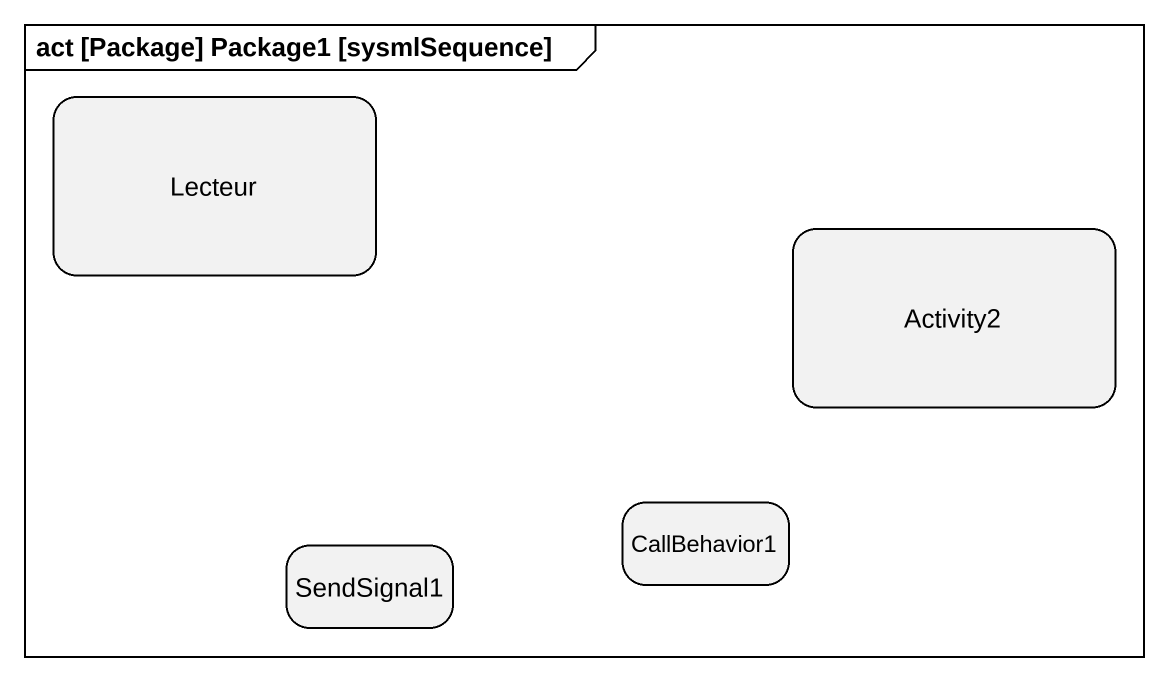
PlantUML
@startuml
mainframe act [Package] Package1 [sysmlSequence]
hide empty description
state Lecteur
state Activity2
state SendSignal1
state CallBehavior1
@enduml
